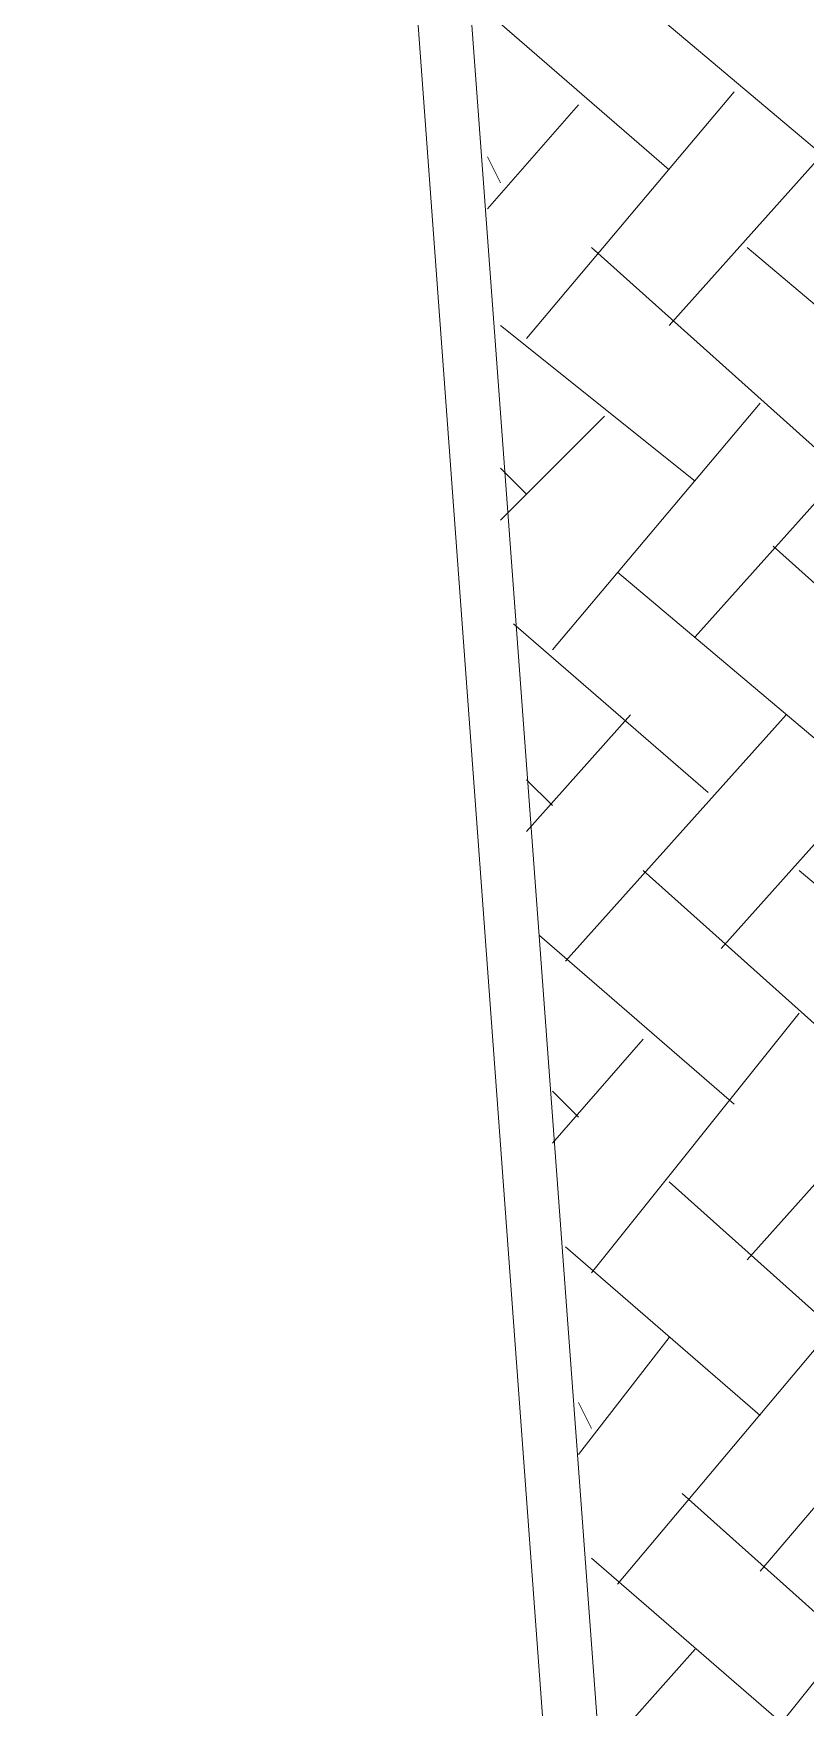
# Model space of a CAD drawing. Header units: millimetres. Extents: x 2928 to 3112, y 1220 to 1280.
# Drawn here: x 2999.1121 to 2999.3105, y 1263.5356 to 1263.9656 of the extents above; entities that cross this region are included whole.
import ezdxf

# ---------------------------------------------------------------- set-up
doc = ezdxf.new("R2010")
doc.units = ezdxf.units.MM

msp = doc.modelspace()

# ---------------------------------------------------------------- linework, layer by layer
at = {"color": 252, "linetype": 'Continuous', "lineweight": 5, "true_color": 0x989898}
for points in [[(3000.5255, 1266.90065), (2999.21881, 1266.80732), (2999.00214, 1266.79065), (2999.01881, 1266.58065), (2999.35881, 1261.95725), (3000.88217, 1262.07059), (3002.40886, 1262.18392), (3002.06885, 1266.80399), (3002.05218, 1267.01399), (3001.83885, 1266.99732)], [(3000.52883, 1266.88732), (2999.22548, 1266.79065), (2999.01881, 1266.77732), (2999.03214, 1266.57398), (2999.37215, 1261.97392), (3000.88217, 1262.08392), (3002.39219, 1262.19725), (3002.05552, 1266.79732), (3002.03885, 1266.99732), (3001.83218, 1266.98399)]]:
    msp.add_lwpolyline(points, close=True, dxfattribs=at)
at = {"color": 9, "linetype": 'Continuous', "lineweight": 5, "true_color": 0xbababa}
for points in [[(2999.25214, 1263.98728), (2999.31548, 1263.93395), (2999.31548, 1263.93395)], [(2999.22548, 1263.97395), (2999.27548, 1263.93061), (2999.27548, 1263.93061)], [(2999.27548, 1263.89061), (2999.33215, 1263.95395), (2999.33215, 1263.95395)], [(2999.22881, 1263.92061), (2999.25214, 1263.94728), (2999.25214, 1263.94728)], [(2999.23881, 1263.88728), (2999.29215, 1263.95061), (2999.29215, 1263.95061)], [(2999.22881, 1263.93395), (2999.23214, 1263.92728), (2999.23214, 1263.92728)], [(2999.25548, 1263.91061), (2999.31881, 1263.85394), (2999.31881, 1263.85394)], [(2999.29548, 1263.91061), (2999.35881, 1263.85728), (2999.35881, 1263.85728)], [(2999.23214, 1263.89061), (2999.28215, 1263.85061), (2999.28215, 1263.85061)], [(2999.24548, 1263.80728), (2999.29881, 1263.87061), (2999.29881, 1263.87061)], [(2999.28215, 1263.81061), (2999.33881, 1263.87394), (2999.33881, 1263.87394)], [(2999.23214, 1263.84061), (2999.25881, 1263.86728), (2999.25881, 1263.86728)], [(2999.23214, 1263.85394), (2999.23881, 1263.84728), (2999.23881, 1263.84728)], [(2999.30215, 1263.83394), (2999.36548, 1263.77728), (2999.36548, 1263.77728)], [(2999.26215, 1263.82728), (2999.32548, 1263.77394), (2999.32548, 1263.77394)], [(2999.23548, 1263.81394), (2999.28548, 1263.77061), (2999.28548, 1263.77061)], [(2999.28881, 1263.73061), (2999.34548, 1263.79394), (2999.34548, 1263.79394)], [(2999.23881, 1263.76061), (2999.26548, 1263.79061), (2999.26548, 1263.79061)], [(2999.24881, 1263.72728), (2999.30548, 1263.79061), (2999.30548, 1263.79061)], [(2999.23881, 1263.77394), (2999.24548, 1263.76728), (2999.24548, 1263.76728)], [(2999.26881, 1263.75061), (2999.33215, 1263.69394), (2999.33215, 1263.69394)], [(2999.30881, 1263.75061), (2999.37215, 1263.69728), (2999.37215, 1263.69728)], [(2999.24214, 1263.73394), (2999.29215, 1263.69061), (2999.29215, 1263.69061)], [(2999.25548, 1263.64727), (2999.30881, 1263.71394), (2999.30881, 1263.71394)], [(2999.29548, 1263.65061), (2999.35215, 1263.71394), (2999.35215, 1263.71394)], [(2999.24548, 1263.68061), (2999.26881, 1263.70728), (2999.26881, 1263.70728)], [(2999.24548, 1263.69394), (2999.25214, 1263.68727), (2999.25214, 1263.68727)], [(2999.27548, 1263.67061), (2999.33881, 1263.61394), (2999.33881, 1263.61394)], [(2999.24881, 1263.65394), (2999.29881, 1263.61061), (2999.29881, 1263.61061)], [(2999.29881, 1263.57061), (2999.35548, 1263.63727), (2999.35548, 1263.63727)], [(2999.25214, 1263.60061), (2999.27548, 1263.63061), (2999.27548, 1263.63061)], [(2999.26215, 1263.56727), (2999.31548, 1263.63061), (2999.31548, 1263.63061)], [(2999.25214, 1263.61394), (2999.25548, 1263.60727), (2999.25548, 1263.60727)], [(2999.27881, 1263.59061), (2999.34215, 1263.53394), (2999.34215, 1263.53394)], [(2999.25548, 1263.57394), (2999.30548, 1263.53061), (2999.30548, 1263.53061)], [(2999.26881, 1263.48727), (2999.32215, 1263.55394), (2999.32215, 1263.55394)], [(2999.25548, 1263.52061), (2999.28215, 1263.55061), (2999.28215, 1263.55061)]]:
    msp.add_lwpolyline(points, dxfattribs=at)

doc.saveas('drawing.dxf')
